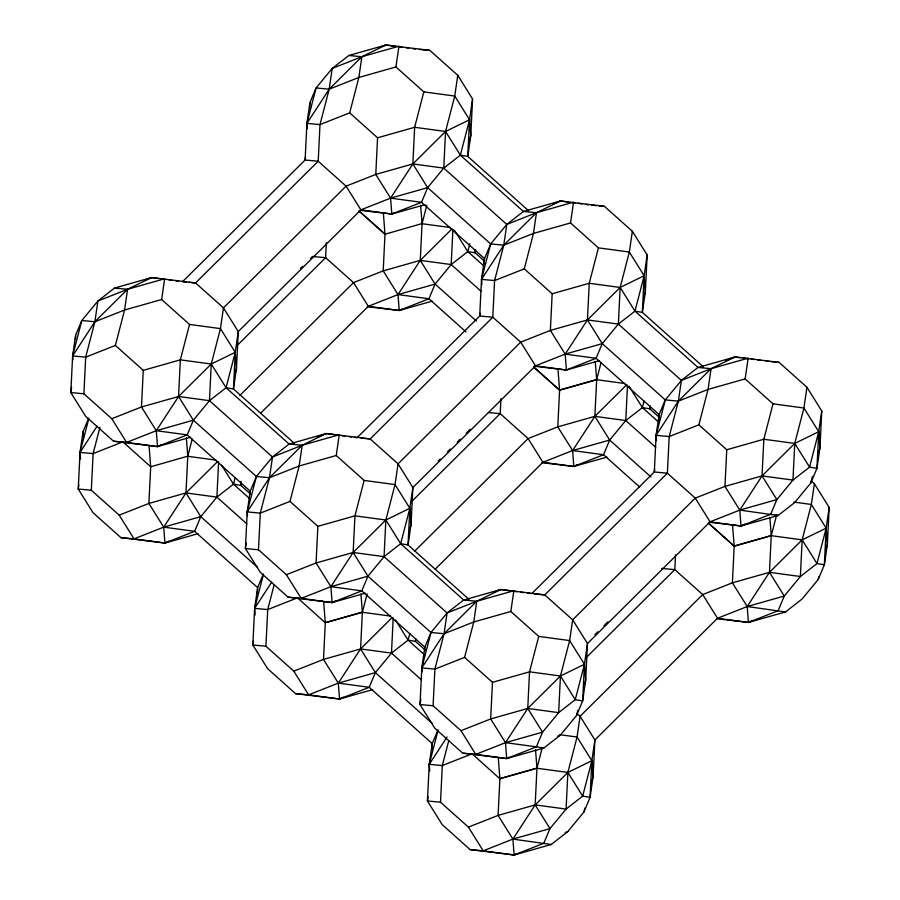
<?xml version="1.0" encoding="UTF-8"?>
<svg xmlns="http://www.w3.org/2000/svg" width="900" height="900" viewBox="0 0 900 900"><rect width="100%" height="100%" fill="white"/><g stroke="black" fill="none" stroke-linecap="round" stroke-linejoin="round"><path stroke-width="1.35" d="M75.431 339.277L75.634 335.205L81.799 320.524L97.897 301.005L114.502 288.056L151.583 277.56L195.57 282.949L223.459 307.868L238.275 331.571L236.475 368.213L233.46 388.957L294.424 443.419M190.609 437.22L157.511 446.591L126.596 442.418L111.791 418.714L83.903 393.806L85.691 357.154L94.883 321.739L97.897 301.005L127.586 289.271L151.583 277.56L158.299 278.471M82.789 437.074L83.059 431.64L88.706 418.196M198.034 533.666L164.936 543.038L134.021 538.864L119.205 515.16L91.316 490.241L93.116 453.6L99.922 427.365M235.451 372.15L236.475 368.213L235.249 352.316L220.444 328.613L189.529 324.439L161.64 299.52L164.655 278.775L127.586 289.271L124.56 310.016L115.38 345.431L143.269 370.35L141.48 406.991L156.285 430.695L157.511 446.591L113.524 441.202L85.624 416.284L70.819 392.58L72.619 355.939L75.634 335.205M123.829 442.654L150.694 466.796L148.894 503.438L163.71 527.141L164.936 543.038L120.938 537.649L93.049 512.73L78.244 489.026L80.032 452.385L83.059 431.64M192.184 439.099L187.774 456.3L185.974 492.941L163.71 527.141L134.021 538.864L120.938 537.649M161.303 444.746L157.511 446.591L187.2 434.869L193.365 420.199L209.464 400.669L211.264 364.027L220.444 328.613L223.459 307.868L346.084 186.154L375.772 174.431L412.853 163.935L443.756 168.109L506.79 224.415L503.775 245.16L494.584 280.575L492.795 317.216L370.17 438.93L361.012 438.086M168.716 541.192L164.936 543.038L194.625 531.315L200.779 516.645L216.889 497.115L218.61 461.824M241.076 481.331L240.874 485.404L250.178 493.706M250.099 493.897L250.234 491.186L256.399 476.505L272.498 456.986L289.103 444.037L326.171 433.541L370.17 438.93L398.059 463.849L412.875 487.553L411.075 524.194L408.049 544.939L469.012 599.4M365.209 593.201L332.111 602.572L301.196 598.399L286.38 574.695L258.491 549.776L260.291 513.135L269.471 477.72L272.498 456.986L209.464 400.669L178.549 396.495L141.48 406.991L111.791 418.714M257.389 593.055L257.648 587.621L263.295 574.178M372.634 689.648L339.525 699.019L308.621 694.845L293.805 671.141L265.916 646.222L267.716 609.581L274.174 584.663M309.668 108.067L309.926 102.634L316.091 87.964L332.19 68.434L348.806 55.496L385.875 45L429.863 50.389L457.762 75.308L472.567 99.011L470.767 135.653L467.752 156.398L528.716 210.859M326.351 242.752L325.62 257.681L236.891 345.757M338.276 435.173L326.171 433.541L302.186 445.252L299.16 465.998L289.98 501.412L317.869 526.331L316.069 562.972L330.885 586.676L332.111 602.572L288.113 597.184L260.224 572.265L245.419 548.561L247.208 511.92L250.234 491.186L187.2 434.869L156.285 430.695L126.596 442.418L113.524 441.202M297.394 597.712L325.294 622.778L323.494 659.419L338.31 683.123L339.525 699.019L295.537 693.63L267.649 668.711L252.833 645.008L254.632 608.366L257.648 587.621L194.625 531.315L163.71 527.141L200.779 516.645L257.614 567.416M395.28 46.271L385.875 45L361.879 56.711L358.864 77.456L349.684 112.871L377.572 137.79L375.772 174.431L390.589 198.135L391.804 214.031L359.91 210.274M359.168 211.162L384.986 234.236L383.197 270.877L398.002 294.581L399.229 310.478L367.335 306.72M335.891 600.727L332.111 602.572L361.8 590.85L367.954 576.18L384.064 556.65L385.853 520.009L395.044 484.594L398.059 463.849L520.684 342.135L550.373 330.412L587.441 319.916L618.356 324.09L681.39 380.396L678.364 401.141L669.184 436.556L667.384 473.197L544.759 594.911L534.296 593.944M343.316 697.174L339.525 699.019L369.214 687.296L375.379 672.615L391.478 653.096L393.21 617.805M426.814 205.222L422.066 223.729L420.266 260.381L398.002 294.581L368.314 306.304L260.651 413.179M424.777 649.688L415.474 641.385L415.609 638.663M186.412 282.105L182.486 281.734L305.111 160.02L318.195 161.235L346.084 186.154L360.9 209.857L391.804 214.031L421.493 202.309L427.657 187.639L443.756 168.109L445.556 131.468L454.736 96.052L457.762 75.308M424.631 651.229L424.822 647.168L430.988 632.486L447.086 612.956L463.702 600.019L500.771 589.523L544.759 594.911L572.659 619.83L587.464 643.534L585.664 680.175L582.649 700.92L576.484 715.59L560.385 735.12L543.78 748.058L506.7 758.554L462.713 753.165L434.824 728.246L420.007 704.543L421.808 667.901L424.822 647.168L361.8 590.85L330.885 586.676L301.196 598.399L288.113 597.184M310.545 258.446L312.536 256.466L325.62 257.681L353.509 282.6L368.314 306.304L399.229 310.478L428.918 298.755L435.082 284.074L451.181 264.555L452.914 229.264M543.78 748.058L536.389 746.831L506.7 758.554L475.796 754.38L460.98 730.676L433.091 705.758L434.891 669.116L444.071 633.701L447.086 612.956L384.064 556.65L353.149 552.476L316.069 562.972L286.38 574.695M431.978 749.036L432.248 743.602L437.895 730.159M576.979 713.509L580.072 716.276L594.889 739.98L593.089 776.621L590.074 797.366L583.909 812.036L567.81 831.566L551.194 844.504L514.125 855L483.21 850.826L468.405 827.123L440.516 802.204L442.305 765.562L448.774 740.644M475.301 250.121L475.178 252.833L484.47 261.146M484.256 264.049L484.526 258.615L490.691 243.945L506.79 224.415L523.395 211.477L560.475 200.981L604.462 206.37L632.351 231.289L647.168 254.993L645.367 291.634L642.352 312.379L703.316 366.84M500.94 398.734L500.209 413.662L411.48 501.728M510.176 590.794L500.771 589.523L476.775 601.234L473.76 621.979L464.58 657.394L492.469 682.312L490.669 718.954L505.485 742.658L506.7 758.554L509.231 757.327M471.983 753.694L499.882 778.759L498.094 815.4L512.899 839.104L514.125 855L470.137 849.611L442.238 824.692L427.433 800.989L429.233 764.347L432.248 743.602L369.214 687.296L338.31 683.123L308.621 694.845L295.537 693.63M568.53 202.072L560.475 200.981L536.479 212.692L533.452 233.438L524.273 268.852L552.161 293.771L550.373 330.412L565.178 354.116L566.404 370.012L534.51 366.255M533.756 367.144L559.586 390.218L557.786 426.859L572.602 450.551L573.829 466.459L541.924 462.701M354.397 437.355L357.086 437.715L479.711 316.001L492.795 317.216L520.684 342.135L535.489 365.839L566.404 370.012L596.092 358.29L602.258 343.62L618.356 324.09L620.156 287.449L629.336 252.034L632.351 231.289M488.441 412.571L500.209 413.662L528.097 438.581L542.914 462.285L573.829 466.459L603.518 454.736L609.671 440.055L625.781 420.536L627.502 385.245M649.901 406.103L649.766 408.814L659.07 417.127M658.789 421.38L659.126 414.596L665.28 399.926L681.39 380.396L697.995 367.459L735.064 356.963L779.062 362.351L806.951 387.27L821.756 410.974L819.967 447.615L816.941 468.36L810.788 483.03L794.678 502.56L778.072 515.498L741.004 525.994L709.099 522.236M675.54 554.715L674.809 569.644L586.08 657.709M740.441 357.683L735.064 356.963L711.079 368.674L708.053 389.419L698.873 424.834L726.761 449.752L724.961 486.394L739.778 510.098L741.004 525.994L710.089 521.82L695.273 498.116L667.384 473.197L654.311 471.983L531.686 593.696M708.356 523.125L734.186 546.188L732.386 582.829L747.202 606.533L748.418 622.44L716.524 618.683M811.271 480.949L814.376 483.716L829.181 507.42L827.381 544.061L824.366 564.795L818.201 579.476L802.102 598.995L785.498 611.944L748.418 622.44L717.514 618.266L702.697 594.562L674.809 569.644L661.725 568.429M71.617 387.056L70.819 392.58L83.903 393.806M78.84 484.886L78.244 489.026L91.316 490.241M241.279 482.636L240.874 485.404L233.494 484.178L216.889 497.115L185.974 492.941L148.894 503.438L119.205 515.16M309.926 102.634L306.911 123.379L305.111 160.02L305.516 157.252M246.218 543.038L245.419 548.561L258.491 549.776M253.44 640.856L252.833 645.008L265.916 646.222M410.051 528.131L411.075 524.194L409.849 508.298L395.044 484.594L364.129 480.42L336.24 455.501L339.255 434.756L302.186 445.252L272.498 456.986M469.418 140.895L470.767 135.653L469.553 119.756L454.736 96.052L423.821 91.879L395.933 66.96L398.959 46.215L361.879 56.711L332.19 68.434L329.175 89.179L319.995 124.594L318.195 161.235L195.57 282.949L189.034 282.341M472.567 99.011L469.553 119.756L467.752 156.398L460.361 155.171L443.756 168.109M475.571 250.076L475.178 252.833L467.786 251.606L451.181 264.555L420.266 260.381L383.197 270.877L353.509 282.6L239.861 395.404M420.817 699.019L420.007 704.543L433.091 705.758M480.116 313.234L479.711 316.001L481.511 279.36L484.526 258.615L421.493 202.309L390.589 198.135L360.9 209.857L238.275 331.571L235.249 352.316L233.46 388.957L226.069 387.731L209.464 400.669M428.04 796.837L427.433 800.989L440.516 802.204M584.651 684.113L585.664 680.175L584.449 664.279L569.632 640.575L538.729 636.401L510.829 611.482L513.855 590.738L476.775 601.234L447.086 612.956M644.006 296.876L645.367 291.634L644.141 275.738L629.336 252.034L598.421 247.849L570.533 222.941L573.548 202.196L536.479 212.692L506.79 224.415M647.168 254.993L644.141 275.738L642.352 312.379L634.961 311.152L618.356 324.09M650.171 406.058L649.766 408.814L642.386 407.588L625.781 420.536L594.866 416.351L557.786 426.859L528.097 438.581L414.45 551.385M654.705 469.215L654.311 471.983L656.1 435.341L659.126 414.596L596.092 358.29L565.178 354.116L535.489 365.839L412.875 487.553L409.849 508.298L408.049 544.939L400.669 543.712L384.064 556.65M818.606 452.858L819.967 447.615L818.741 431.707L803.925 408.015L773.021 403.83L745.133 378.911L748.148 358.178L711.079 368.674L681.39 380.396M806.951 387.27L803.925 408.015L794.745 443.43L792.956 480.071L776.846 499.59L770.692 514.271L741.004 525.994L744.784 524.149M821.756 410.974L818.741 431.707L816.941 468.36L809.561 467.123L792.956 480.071L762.041 475.897L724.961 486.394L695.273 498.116L572.659 619.83L569.632 640.575L560.452 675.99L558.653 712.631L542.554 732.161L536.389 746.831L505.485 742.658L475.796 754.38L462.713 753.165M814.376 483.716L811.35 504.45L802.17 539.865L800.37 576.506L784.271 596.036L778.106 610.717L748.418 622.44L752.209 620.584M829.181 507.42L826.166 528.154L824.366 564.795L816.975 563.569L800.37 576.506L769.455 572.332L732.386 582.829L702.697 594.562L580.072 716.276L577.058 737.021L567.877 772.436L566.077 809.077L549.979 828.596L543.814 843.278L514.125 855L516.656 853.762M88.538 419.591L80.032 452.385L80.55 459.011M189.529 324.439L180.349 359.854L178.549 396.495L156.285 430.695L193.365 420.199L256.399 476.505L269.471 477.72L299.16 465.998L336.24 455.501M247.511 515.903L247.208 511.92L269.471 477.72L302.186 445.252L289.103 444.037L226.069 387.731L235.249 352.316L211.264 364.027L178.549 396.495L193.365 420.199M250.02 498.949L233.494 484.178L235.192 477.619M256.399 476.505L247.208 511.92L260.291 513.135L289.98 501.412M263.475 574.267L254.632 608.366L255.139 614.992M423.821 91.879L414.641 127.294L412.853 163.935L390.589 198.135L427.657 187.639L490.691 243.945L503.775 245.16L533.452 233.438L570.533 222.941M364.129 480.42L354.949 515.835L353.149 552.476L330.885 586.676L367.954 576.18L430.988 632.486L444.071 633.701L473.76 621.979L510.829 611.482M481.916 284.659L481.511 279.36L503.775 245.16L536.479 212.692L523.395 211.477L460.361 155.171L469.553 119.756L445.556 131.468L412.853 163.935L427.657 187.639M367.121 593.91L362.363 612.281L360.574 648.923L338.31 683.123L375.379 672.615L432.214 723.398M483.289 265.455L467.786 251.606L469.822 243.743M422.111 671.884L421.808 667.901L444.071 633.701L476.775 601.234L463.702 600.019L400.669 543.712L409.849 508.298L385.853 520.009L353.149 552.476L367.954 576.18M490.691 243.945L481.511 279.36L494.584 280.575L524.273 268.852M293.805 671.141L323.494 659.419L360.574 648.923L391.478 653.096L408.082 640.159L409.793 633.6M430.988 632.486L421.808 667.901L434.891 669.116L464.58 657.394M438.075 730.238L429.233 764.347L429.739 770.974M598.421 247.849L589.241 283.275L587.441 319.916L565.178 354.116L602.258 343.62L665.28 399.926L678.364 401.141L708.053 389.419L745.133 378.911M601.076 362.52L596.666 379.71L594.866 416.351L572.602 450.551L542.914 462.285L435.24 569.149M538.729 636.401L529.538 671.816L527.749 708.457L505.485 742.658L542.554 732.161L527.749 708.457L490.669 718.954L460.98 730.676M656.505 440.64L656.1 435.341L678.364 401.141L711.079 368.674L697.995 367.459L634.961 311.152L644.141 275.738L620.156 287.449L587.441 319.916L602.258 343.62M542.048 748.429L536.962 768.251L535.163 804.904L512.899 839.104L483.21 850.826L470.137 849.611M657.877 421.436L642.386 407.588L644.085 401.029M576.484 715.59L577.845 710.347M665.28 399.926L656.1 435.341L669.184 436.556L698.873 424.834M583.909 812.036L584.933 808.099M591.727 781.864L593.089 776.621L591.863 760.714L594.889 739.98L717.514 618.266L747.202 606.533L784.271 596.036L769.455 572.332L771.255 535.691L776.7 514.71M773.021 403.83L763.841 439.245L762.041 475.897L739.778 510.098L710.089 521.82L587.464 643.534L584.449 664.279L582.649 700.92L575.257 699.694L558.653 712.631L527.749 708.457L560.452 675.99L584.449 664.279L575.257 699.694L560.452 675.99L529.538 671.816L492.469 682.312M810.788 483.03L812.486 476.471M818.201 579.476L818.887 576.844M825.683 550.62L827.381 544.061L826.166 528.154L811.35 504.45L793.879 502.099M97.099 426.161L80.032 452.385L93.116 453.6L122.805 441.877M271.699 582.143L254.632 608.366L267.716 609.581L297.405 597.859M447.041 736.988L429.233 764.347L442.305 765.562L471.994 753.84M300.566 268.346L302.569 266.366M217.688 461.452L185.974 492.941L200.779 516.645M451.98 228.893L420.266 260.381L435.082 284.074L476.415 321.007M438.277 460.935L440.28 458.955M447.255 452.025L450.248 449.055M457.223 442.136L460.215 439.166M466.2 433.226L470.183 429.266M392.287 617.434L360.574 648.923L375.379 672.615M626.58 384.874L594.866 416.351L609.671 440.055L651.004 476.978M594.934 634.725L597.926 631.755M603.9 625.826L607.894 621.866M394.335 212.805L391.804 214.031L424.912 204.66M401.749 309.24L399.229 310.478L432.326 301.106M577.609 464.603L573.829 466.459L606.926 457.088M382.005 46.53L385.875 45M349.684 112.871L319.995 124.594L306.911 123.379L316.091 87.964L329.175 89.179L358.864 77.456L395.933 66.96M146.419 279.596L151.583 277.56M115.38 345.431L85.691 357.154L72.619 355.939L81.799 320.524L94.883 321.739L124.56 310.016L161.64 299.52M552.724 204.041L560.475 200.981M317.137 437.108L326.171 433.541M726.03 360.529L735.064 356.963M495.608 591.559L500.771 589.523M557.809 736.133L560.385 735.12M468.405 827.123L498.094 815.4L535.163 804.904L566.077 809.077L582.683 796.129L591.863 760.714L577.058 737.021L559.586 734.659M565.222 832.579L567.81 831.566M377.572 137.79L414.641 127.294L445.556 131.468L460.361 155.171M384.986 234.236L422.055 223.583L420.649 205.38M435.082 284.074L398.002 294.581L428.918 298.755L466.11 331.988M143.269 370.35L180.349 359.854L211.264 364.027L226.069 387.731M552.161 293.771L589.241 283.275L620.156 287.449L634.961 311.152M150.694 466.796L187.763 456.154L186.356 437.951M566.404 370.012L599.501 360.641M533.745 366.998L559.575 390.06L596.655 379.564L595.249 361.361M559.586 390.218L596.666 379.71L624.881 383.524M609.671 440.055L572.602 450.551L603.518 454.736L639.675 487.046M317.869 526.331L354.949 515.835L385.853 520.009L400.669 543.712M726.761 449.752L763.841 439.245L794.745 443.43L818.741 431.707L809.561 467.123L794.745 443.43L762.041 475.897L776.846 499.59L739.778 510.098L778.072 515.498L775.462 515.25M319.027 601.357L321.671 600.615M325.294 622.778L362.363 612.281L390.589 616.084M708.345 522.979L734.175 546.041L771.244 535.545L769.849 517.342M734.186 546.188L771.255 535.691L802.17 539.865L826.166 528.154L816.975 563.569L802.17 539.865L769.455 572.332L747.202 606.533L785.498 611.944L782.876 611.696M735.345 621.225L737.989 620.471M499.882 778.759L536.962 768.251L567.877 772.436L591.863 760.714L590.074 797.366L582.683 796.129L567.877 772.436L535.163 804.904L549.979 828.596L512.899 839.104L551.194 844.504M419.4 49.421L429.863 50.389M348.806 55.496L361.879 56.711L329.175 89.179L306.911 123.379L307.316 128.678M591.379 205.155L596.61 205.639M599.231 205.886L604.462 206.37M765.979 361.136L768.6 361.384M771.21 361.62L779.062 362.351M399.319 46.811L402.007 47.182M406.035 47.723L408.724 48.083M412.751 48.634L415.44 48.994M572.569 202.612L575.257 202.972M577.946 203.344L581.974 203.884M586.001 204.435L588.69 204.795M422.066 223.729L450.293 227.542M160.987 278.831L165.015 279.382M169.054 279.923L171.743 280.282M175.77 280.834L178.459 281.194M743.13 358.054L747.169 358.594M751.196 359.134L753.885 359.505M757.913 360.045L760.601 360.405M340.954 435.544L344.993 436.084M349.02 436.624L351.709 436.995M187.774 456.3L215.989 460.114M514.215 591.334L516.904 591.705M520.931 592.245L523.62 592.605M527.648 593.156L530.336 593.516M116.966 288.473L114.502 288.056L127.586 289.271L94.883 321.739L72.619 355.939L72.922 359.921M395.494 620.01L408.082 640.159L415.474 641.385M451.181 264.555L481.14 291.319M625.781 420.536L655.74 447.3M359.156 211.016L384.975 234.09L383.366 213.086M408.082 640.159L424.62 654.919M216.889 497.115L246.847 523.89M391.478 653.096L421.447 679.86M629.055 386.257L642.386 407.588M454.455 230.276L467.786 251.606M221.648 465.21L233.494 484.178M732.555 525.038L734.175 546.041M557.955 369.056L559.575 390.06M535.545 749.903L536.951 768.105L499.871 778.613L498.262 757.609M360.956 593.921L362.351 612.124L325.282 622.631L323.662 601.627M149.062 445.646L150.683 466.65"/></g></svg>
